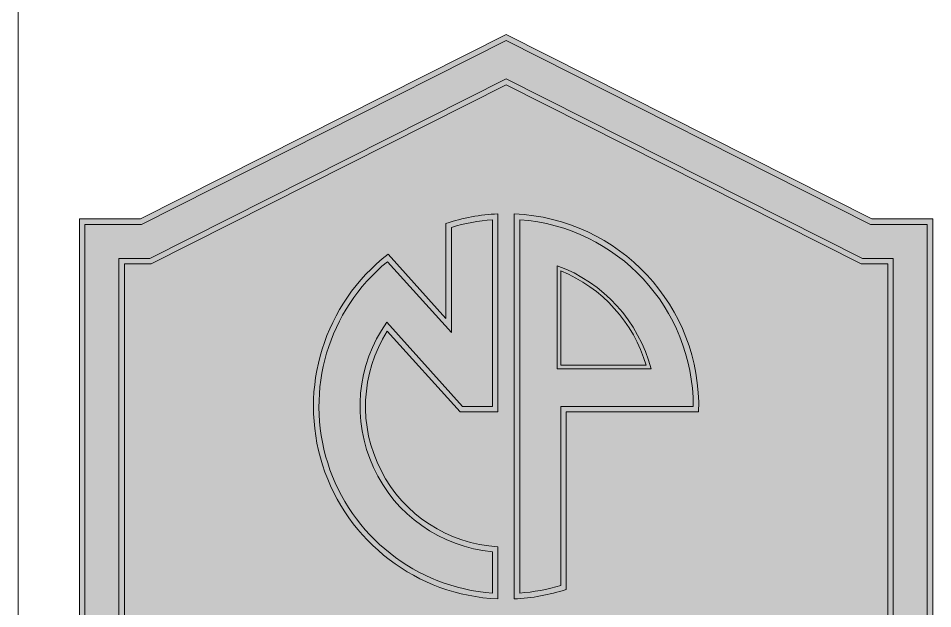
# Model space of a CAD drawing. Header units: millimetres. Extents: x 1832547 to 2001569, y -558009 to -417808.
# Drawn here: x 1939917 to 1942940, y -495570 to -493618 of the extents above; entities that cross this region are included whole.
import ezdxf

# ---------------------------------------------------------------- set-up
doc = ezdxf.new("R2010")
doc.units = ezdxf.units.MM
doc.header["$MEASUREMENT"] = 0
doc.layers.get('0').update_dxf_attribs({"linetype": 'CONTINUOUS'})
doc.layers.add('CA.thay 145', color=145, linetype='CONTINUOUS', lineweight=18)
doc.layers.add('NP-HATCH', color=251, linetype='CONTINUOUS', lineweight=15)

# ---------------------------------------------------------------- blocks, each defined once
blk = doc.blocks.new('A$C2d76a15f')
at = {"true_color": 0xf67c37}
h = blk.add_hatch(color=30, dxfattribs=at)
h.dxf.hatch_style = 1
h.paths.add_polyline_path([(26594.47951325135, 11499.10161519989, 0.3930660674406394), (26118.45207761937, 12011.07757274849), (26118.45207761937, 10987.12565765128, 0.05605035453505971), (26231.22985539715, 11008.19836458345), (26231.22985539715, 11499.10161519988)], flags=0)
h.paths.add_polyline_path([(26221.22985539715, 11601.87939297766), (26221.22985539715, 11885.01925934406, -0.2472534304731358), (26478.62900041797, 11601.87939297766)], flags=0)
h.paths.add_polyline_path([(26231.22985539715, 11611.87939297766), (26231.22985539715, 11870.47695557818, -0.229223374032432), (26465.4974852702, 11611.87939297766)], flags=0)
h.paths.add_polyline_path([(26043.84028221668, 12011.07757274849, 0.05605035453506133), (25931.0625044389, 11990.00486581633), (25931.06250443881, 11701.3096375427), (25755.5987711003, 11896.00210111944, 0.6775154528713132), (26043.84028221668, 10987.12565765128), (26043.84028221668, 11100.28709304314, -0.5762315156543153), (25753.63939159336, 11729.71830299087), (25961.47930622888, 11499.10161519989), (26043.84028221653, 11499.10161519988)], flags=0)
h.paths.add_polyline_path([(26081.14617991803, 12502.32965086752), (25081.64718966879, 11998.03045040606), (24926.09163411323, 11998.03045040606), (24926.09163411323, 10192.20930646578), (27236.20072572282, 10192.20930646578), (27236.20072572282, 11998.03045040606), (27080.64517016726, 11998.03045040606)])
h.paths.add_polyline_path([(27058.43299744929, 11904.69711707272), (27142.86739238948, 11904.69711707272), (27142.86739238948, 10285.54263979911), (25019.42496744656, 10285.54263979911), (25019.42496744656, 11904.69711707272), (25103.85936238675, 11904.69711707272), (26081.14617991803, 12397.78912167761)], flags=16)
h.paths.add_polyline_path([(27054.86318397676, 11889.69711707272), (27127.86739238948, 11889.69711707272), (27127.86739238948, 10300.54263979911), (25034.42496744656, 10300.54263979911), (25034.42496744656, 11889.69711707272), (25107.42917585927, 11889.69711707272), (26081.14617991803, 12380.98796520066)], flags=0)
h.paths.add_polyline_path([(26609.26653657085, 11484.10161519989), (26246.22985539715, 11484.10161519988), (26246.22985539715, 10997.22165823666, -0.06899691601444842), (26103.45207761937, 10971.23936229782), (26103.45207761937, 12026.96386810196, -0.4101666006631289)], flags=0)
h.paths.add_polyline_path([(26594.47951325135, 11499.10161519989), (26231.22985539715, 11499.10161519988), (26231.22985539715, 11008.19836458345, -0.05605035453505969), (26118.45207761937, 10987.12565765128), (26118.45207761937, 12011.07757274849, -0.3930660674406394)], flags=0)
h.paths.add_polyline_path([(26058.84028221668, 12026.96386810196), (26058.84028221652, 11484.10161519988), (25954.80499969807, 11484.10161519989), (25755.39964407801, 11705.35941701108, 0.5716902962070296), (26058.84028221668, 11114.19184220433), (26058.84028221668, 10971.23936229782, -0.6987435964651451), (25757.28633201178, 11916.53533451979), (25916.06250443882, 11740.35918929057), (25916.0625044389, 12000.98157216312, -0.0689969160144503)], flags=0)
h.paths.add_polyline_path([(26043.84028221668, 12011.07757274849), (26043.84028221653, 11499.10161519988), (25961.47930622888, 11499.10161519989), (25753.63939159336, 11729.71830299087, 0.5762315156543153), (26043.84028221668, 11100.28709304314), (26043.84028221668, 10987.12565765128, -0.6775154528713121), (25755.5987711003, 11896.00210111944), (25931.06250443881, 11701.3096375427), (25931.0625044389, 11990.00486581633, -0.05605035453506133)], flags=0)
at = {"true_color": 0xfffc00}
h = blk.add_hatch(color=2, dxfattribs=at)
h.dxf.hatch_style = 1
h.paths.add_polyline_path([(26465.4974852702, 11611.87939297766, 0.229223374032432), (26231.22985539715, 11870.47695557818), (26231.22985539715, 11611.87939297766)], flags=0)
h.paths.add_polyline_path([(27127.86739238948, 11889.69711707272), (27054.86318397676, 11889.69711707272), (26081.14617991803, 12380.98796520066), (25107.42917585927, 11889.69711707272), (25034.42496744656, 11889.69711707272), (25034.42496744656, 10300.54263979911), (27127.86739238948, 10300.54263979911)])
h.paths.add_polyline_path([(26246.22985539715, 10997.22165823666, -0.06899691601444842), (26103.45207761937, 10971.23936229782), (26103.45207761937, 12026.96386810196, -0.4101666006631288), (26609.26653657085, 11484.10161519989), (26246.22985539715, 11484.10161519988)], flags=16)
h.paths.add_polyline_path([(26231.22985539715, 11008.19836458345, -0.05605035453505969), (26118.45207761937, 10987.12565765128), (26118.45207761937, 12011.07757274849, -0.3930660674406394), (26594.47951325135, 11499.10161519989), (26231.22985539715, 11499.10161519988)], flags=0)
h.paths.add_polyline_path([(26058.84028221668, 11114.19184220433), (26058.84028221668, 10971.23936229782, -0.6987435964651451), (25757.28633201178, 11916.53533451979), (25916.06250443882, 11740.35918929057), (25916.0625044389, 12000.98157216312, -0.06899691601445028), (26058.84028221668, 12026.96386810196), (26058.84028221652, 11484.10161519988), (25954.80499969807, 11484.10161519989), (25755.39964407801, 11705.35941701108, 0.5716902962070296)], flags=16)
h.paths.add_polyline_path([(26478.62900041797, 11601.87939297766), (26221.22985539715, 11601.87939297766), (26221.22985539715, 11885.01925934406, -0.2472534304731359)], flags=0)
h.paths.add_polyline_path([(26465.4974852702, 11611.87939297766), (26231.22985539715, 11611.87939297766), (26231.22985539715, 11870.47695557818, -0.229223374032432)], flags=0)
h.paths.add_polyline_path([(26043.84028221668, 11100.28709304314), (26043.84028221668, 10987.12565765128, -0.6775154528713122), (25755.5987711003, 11896.00210111944), (25931.06250443881, 11701.3096375427), (25931.0625044389, 11990.00486581633, -0.05605035453506133), (26043.84028221668, 12011.07757274849), (26043.84028221653, 11499.10161519988), (25961.47930622888, 11499.10161519989), (25753.63939159336, 11729.71830299087, 0.5762315156543153)], flags=0)
at = {"true_color": 0xf67c37}
h = blk.add_hatch(color=30, dxfattribs=at)
h.dxf.hatch_style = 1
h.paths.add_polyline_path([(26231.22985539715, 11499.10161519988), (26594.47951325135, 11499.10161519989, 0.3930660674406394), (26118.45207761937, 12011.07757274849), (26118.45207761937, 10987.12565765128, 0.05605035453505967), (26231.22985539715, 11008.19836458345)])
h.paths.add_polyline_path([(26221.22985539715, 11601.87939297766), (26221.22985539715, 11885.01925934406, -0.2472534304731359), (26478.62900041797, 11601.87939297766)], flags=16)
h.paths.add_polyline_path([(26231.22985539715, 11611.87939297766), (26231.22985539715, 11870.47695557818, -0.229223374032432), (26465.4974852702, 11611.87939297766)], flags=0)
h.paths.add_polyline_path([(26043.84028221668, 12011.07757274849, 0.05605035453506133), (25931.0625044389, 11990.00486581633), (25931.06250443881, 11701.3096375427), (25755.5987711003, 11896.00210111944, 0.6775154528713132), (26043.84028221668, 10987.12565765128), (26043.84028221668, 11100.28709304314, -0.5762315156543153), (25753.63939159336, 11729.71830299087), (25961.47930622888, 11499.10161519989), (26043.84028221653, 11499.10161519988)])
at = {"true_color": 0xfffc00}
h = blk.add_hatch(color=2, dxfattribs=at)
h.dxf.hatch_style = 1
h.paths.add_polyline_path([(26465.4974852702, 11611.87939297766, 0.229223374032432), (26231.22985539715, 11870.47695557818), (26231.22985539715, 11611.87939297766)])
at = {"layer": 'NP-HATCH'}
h = blk.add_hatch(color=256, dxfattribs=at)
h.dxf.hatch_style = 1
h.paths.add_polyline_path([(27251.20072572282, 12013.03045040606), (27084.21498363979, 12013.03045040606), (26081.14617991803, 12519.13080734447), (25078.07737619626, 12013.03045040606), (24911.09163411323, 12013.03045040606), (24911.09163411323, 10177.20930646578), (27251.20072572282, 10177.20930646578)])
h.paths.add_polyline_path([(27236.20072572282, 10192.20930646578), (24926.09163411323, 10192.20930646578), (24926.09163411323, 11998.03045040606), (25081.64718966879, 11998.03045040606), (26081.14617991803, 12502.32965086752), (27080.64517016726, 11998.03045040606), (27236.20072572282, 11998.03045040606)], flags=16)
h.paths.add_polyline_path([(27142.86739238948, 10285.54263979911), (25019.42496744656, 10285.54263979911), (25019.42496744656, 11904.69711707272), (25103.85936238675, 11904.69711707272), (26081.14617991803, 12397.78912167761), (27058.43299744929, 11904.69711707272), (27142.86739238948, 11904.69711707272)], flags=0)
h.paths.add_polyline_path([(27127.86739238948, 10300.54263979911), (25034.42496744656, 10300.54263979911), (25034.42496744656, 11889.69711707272), (25107.42917585927, 11889.69711707272), (26081.14617991803, 12380.98796520066), (27054.86318397676, 11889.69711707272), (27127.86739238948, 11889.69711707272)], flags=0)
h.paths.add_polyline_path([(26246.22985539715, 10997.22165823666, -0.06899691601444846), (26103.45207761937, 10971.23936229782), (26103.45207761937, 12026.96386810196, -0.4101666006631289), (26609.26653657085, 11484.10161519989), (26246.22985539715, 11484.10161519988)], flags=0)
h.paths.add_polyline_path([(26231.22985539715, 11008.19836458345, -0.05605035453505969), (26118.45207761937, 10987.12565765128), (26118.45207761937, 12011.07757274849, -0.3930660674406394), (26594.47951325135, 11499.10161519989), (26231.22985539715, 11499.10161519988)], flags=0)
h.paths.add_polyline_path([(26058.84028221668, 10971.23936229782, -0.6987435964651448), (25757.28633201178, 11916.53533451979), (25916.06250443882, 11740.35918929057), (25916.0625044389, 12000.98157216312, -0.06899691601445034), (26058.84028221668, 12026.96386810196), (26058.84028221652, 11484.10161519988), (25954.80499969807, 11484.10161519989), (25755.39964407801, 11705.35941701108, 0.5716902962070296), (26058.84028221668, 11114.19184220433)], flags=0)
h.paths.add_polyline_path([(26043.84028221668, 10987.12565765128, -0.6775154528713118), (25755.5987711003, 11896.00210111944), (25931.06250443881, 11701.3096375427), (25931.0625044389, 11990.00486581633, -0.05605035453506133), (26043.84028221668, 12011.07757274849), (26043.84028221653, 11499.10161519988), (25961.47930622888, 11499.10161519989), (25753.63939159336, 11729.71830299087, 0.5762315156543151), (26043.84028221668, 11100.28709304314)], flags=0)
h.paths.add_polyline_path([(26478.62900041797, 11601.87939297766), (26221.22985539715, 11601.87939297766), (26221.22985539715, 11885.01925934406, -0.2472534304731359)], flags=0)
h.paths.add_polyline_path([(26465.4974852702, 11611.87939297766), (26231.22985539715, 11611.87939297766), (26231.22985539715, 11870.47695557818, -0.229223374032432)], flags=0)
h.paths.add_polyline_path([(26103.45207761937, 12026.96386810196), (26103.45207761937, 10971.23936229782, 0.06899691601444842), (26246.22985539715, 10997.22165823666), (26246.22985539715, 11484.10161519988), (26609.26653657085, 11484.10161519989, 0.4101666006631289)], flags=0)
h.paths.add_polyline_path([(26058.84028221668, 12026.96386810196, 0.06899691601445025), (25916.0625044389, 12000.98157216312), (25916.06250443882, 11740.35918929057), (25757.28633201178, 11916.53533451979, 0.6987435964651468), (26058.84028221668, 10971.23936229782), (26058.84028221668, 11114.19184220433, -0.5716902962070273), (25755.39964407801, 11705.35941701108), (25954.80499969807, 11484.10161519989), (26058.84028221652, 11484.10161519988)], flags=0)
h = blk.add_hatch(color=256, dxfattribs=at)
h.dxf.hatch_style = 1
h.paths.add_polyline_path([(25103.85936238675, 11904.69711707272), (25019.42496744656, 11904.69711707272), (25019.42496744656, 10285.54263979911), (27142.86739238948, 10285.54263979911), (27142.86739238948, 11904.69711707272), (27058.43299744929, 11904.69711707272), (26081.14617991803, 12397.78912167761)])
h.paths.add_polyline_path([(27127.86739238948, 11889.69711707272), (27054.86318397676, 11889.69711707272), (26081.14617991803, 12380.98796520066), (25107.42917585927, 11889.69711707272), (25034.42496744656, 11889.69711707272), (25034.42496744656, 10300.54263979911), (27127.86739238948, 10300.54263979911)], flags=16)
h.paths.add_polyline_path([(26058.84028221668, 12026.96386810196), (26058.84028221652, 11484.10161519988), (25954.80499969807, 11484.10161519989), (25755.39964407801, 11705.35941701108, 0.5716902962070296), (26058.84028221668, 11114.19184220433), (26058.84028221668, 10971.23936229782, -0.6987435964651451), (25757.28633201178, 11916.53533451979), (25916.06250443882, 11740.35918929057), (25916.0625044389, 12000.98157216312, -0.06899691601445028)], flags=0)
h.paths.add_polyline_path([(26103.45207761937, 12026.96386810196, -0.4101666006631288), (26609.26653657085, 11484.10161519989), (26246.22985539715, 11484.10161519988), (26246.22985539715, 10997.22165823666, -0.06899691601444842), (26103.45207761937, 10971.23936229782)], flags=0)
h.paths.add_polyline_path([(26043.84028221668, 12011.07757274849), (26043.84028221653, 11499.10161519988), (25961.47930622888, 11499.10161519989), (25753.63939159336, 11729.71830299087, 0.5762315156543153), (26043.84028221668, 11100.28709304314), (26043.84028221668, 10987.12565765128, -0.6775154528713122), (25755.5987711003, 11896.00210111944), (25931.06250443881, 11701.3096375427), (25931.0625044389, 11990.00486581633, -0.05605035453506135)], flags=0)
h.paths.add_polyline_path([(26118.45207761937, 12011.07757274849, -0.3930660674406394), (26594.47951325135, 11499.10161519989), (26231.22985539715, 11499.10161519988), (26231.22985539715, 11008.19836458345, -0.05605035453505968), (26118.45207761937, 10987.12565765128)], flags=0)
h.paths.add_polyline_path([(26221.22985539715, 11885.01925934406, -0.247253430473136), (26478.62900041797, 11601.87939297766), (26221.22985539715, 11601.87939297766)], flags=0)
h.paths.add_polyline_path([(26231.22985539715, 11870.47695557818, -0.229223374032432), (26465.4974852702, 11611.87939297766), (26231.22985539715, 11611.87939297766)], flags=0)
h = blk.add_hatch(color=256, dxfattribs=at)
h.dxf.hatch_style = 1
h.paths.add_polyline_path([(26103.45207761937, 12026.96386810196), (26103.45207761937, 10971.23936229782, 0.06899691601444842), (26246.22985539715, 10997.22165823666), (26246.22985539715, 11484.10161519988), (26609.26653657085, 11484.10161519989, 0.4101666006631289)])
h.paths.add_polyline_path([(26118.45207761937, 12011.07757274849), (26118.45207761937, 10987.12565765128, 0.05605035453505965), (26231.22985539715, 11008.19836458345), (26231.22985539715, 11499.10161519988), (26594.47951325135, 11499.10161519989, 0.3930660674406394)], flags=16)
h.paths.add_polyline_path([(26221.22985539715, 11885.01925934406, -0.247253430473136), (26478.62900041797, 11601.87939297766), (26221.22985539715, 11601.87939297766)], flags=0)
h.paths.add_polyline_path([(26231.22985539715, 11870.47695557818, -0.2292233740324321), (26465.4974852702, 11611.87939297766), (26231.22985539715, 11611.87939297766)], flags=0)
h.paths.add_polyline_path([(26058.84028221668, 12026.96386810196, 0.06899691601445025), (25916.0625044389, 12000.98157216312), (25916.06250443882, 11740.35918929057), (25757.28633201178, 11916.53533451979, 0.6987435964651451), (26058.84028221668, 10971.23936229782), (26058.84028221668, 11114.19184220433, -0.5716902962070296), (25755.39964407801, 11705.35941701108), (25954.80499969807, 11484.10161519989), (26058.84028221652, 11484.10161519988)])
h.paths.add_polyline_path([(26043.84028221668, 11100.28709304314, -0.5762315156543153), (25753.63939159336, 11729.71830299087), (25961.47930622888, 11499.10161519989), (26043.84028221653, 11499.10161519988), (26043.84028221668, 12011.07757274849, 0.05605035453506132), (25931.0625044389, 11990.00486581633), (25931.06250443881, 11701.3096375427), (25755.5987711003, 11896.00210111944, 0.6775154528713122), (26043.84028221668, 10987.12565765128)], flags=16)
h = blk.add_hatch(color=256, dxfattribs=at)
h.dxf.hatch_style = 1
h.paths.add_polyline_path([(26221.22985539715, 11885.01925934406), (26221.22985539715, 11601.87939297766), (26478.62900041797, 11601.87939297766, 0.2472534304731358)])
h.paths.add_polyline_path([(26231.22985539715, 11870.47695557818), (26231.22985539715, 11611.87939297766), (26465.4974852702, 11611.87939297766, 0.229223374032432)], flags=16)
at = {"linetype": 'Continuous', "lineweight": 18, "ltscale": 100}
blk.add_line((24743.30177632347, 545.7098463290749), (24743.30177632347, 19219.63984569728), dxfattribs=at)
for points in [[(27251.20072572282, 12013.03045040606), (27084.21498363979, 12013.03045040606), (26081.14617991803, 12519.13080734447), (25078.07737619626, 12013.03045040606), (24911.09163411323, 12013.03045040606), (24911.09163411323, 10177.20930646578), (27251.20072572282, 10177.20930646578)], [(27236.20072572282, 11998.03045040606), (27080.64517016726, 11998.03045040606), (26081.14617991803, 12502.32965086752), (25081.64718966879, 11998.03045040606), (24926.09163411323, 11998.03045040606), (24926.09163411323, 10192.20930646578), (27236.20072572282, 10192.20930646578)], [(27142.86739238948, 10285.54263979911), (25019.42496744656, 10285.54263979911), (25019.42496744656, 11904.69711707272), (25103.85936238675, 11904.69711707272), (26081.14617991803, 12397.78912167761), (27058.43299744929, 11904.69711707272), (27142.86739238948, 11904.69711707272)], [(27127.86739238948, 10300.54263979911), (25034.42496744656, 10300.54263979911), (25034.42496744656, 11889.69711707272), (25107.42917585927, 11889.69711707272), (26081.14617991803, 12380.98796520066), (27054.86318397676, 11889.69711707272), (27127.86739238948, 11889.69711707272)]]:
    blk.add_lwpolyline(points, close=True)
for points in [[(26058.84028221668, 10971.23936229782, -0.6987435964651451), (25757.28633201178, 11916.53533451979), (25916.06250443882, 11740.35918929057), (25916.0625044389, 12000.98157216312, -0.06899691601445027), (26058.84028221668, 12026.96386810196), (26058.84028221652, 11484.10161519988), (25954.80499969807, 11484.10161519989), (25755.39964407801, 11705.35941701108, 0.5716902962070296), (26058.84028221668, 11114.19184220433)], [(26609.26653657085, 11484.10161519989), (26246.22985539715, 11484.10161519988), (26246.22985539715, 10997.22165823666, -0.06899691601444843), (26103.45207761937, 10971.23936229782), (26103.45207761937, 12026.96386810196, -0.4101666006631288)], [(26043.84028221668, 12011.07757274849, 0.05605035453506132), (25931.0625044389, 11990.00486581633), (25931.06250443881, 11701.3096375427), (25755.5987711003, 11896.00210111944, 0.6775154528713131), (26043.84028221668, 10987.12565765128), (26043.84028221668, 11100.28709304314, -0.5762315156543151), (25753.63939159336, 11729.71830299087), (25961.47930622888, 11499.10161519989), (26043.84028221653, 11499.10161519988)], [(26043.84028221668, 10987.12565765128, -0.6775154528713122), (25755.5987711003, 11896.00210111944), (25931.06250443881, 11701.3096375427), (25931.0625044389, 11990.00486581633, -0.05605035453506133), (26043.84028221668, 12011.07757274849), (26043.84028221653, 11499.10161519988), (25961.47930622888, 11499.10161519989), (25753.63939159336, 11729.71830299087, 0.5762315156543151), (26043.84028221668, 11100.28709304314)], [(26118.45207761937, 12011.07757274849), (26118.45207761937, 10987.12565765128, 0.05605035453505968), (26231.22985539715, 11008.19836458345), (26231.22985539715, 11499.10161519988), (26594.47951325135, 11499.10161519989, 0.3930660674406394)], [(26594.47951325135, 11499.10161519989), (26231.22985539715, 11499.10161519988), (26231.22985539715, 11008.19836458345, -0.05605035453505967), (26118.45207761937, 10987.12565765128), (26118.45207761937, 12011.07757274849, -0.3930660674406394)], [(26478.62900041797, 11601.87939297766), (26221.22985539715, 11601.87939297766), (26221.22985539715, 11885.01925934406, -0.2472534304731359)], [(26231.22985539715, 11611.87939297766), (26231.22985539715, 11870.47695557818, -0.229223374032432), (26465.4974852702, 11611.87939297766)], [(26465.4974852702, 11611.87939297766), (26231.22985539715, 11611.87939297766), (26231.22985539715, 11870.47695557818, -0.229223374032432)]]:
    blk.add_lwpolyline(points, format="xyb", close=True)

msp = doc.modelspace()

# ---------------------------------------------------------------- block references
at = {"layer": 'CA.thay 145', "xscale": 1.205715468216754, "yscale": 1.205715468216754, "zscale": 1.205715468216754}
msp.add_blockref('A$C2d76a15f', (1910083.145187947, -508765.6612342104), dxfattribs=at)

doc.saveas('drawing.dxf')
